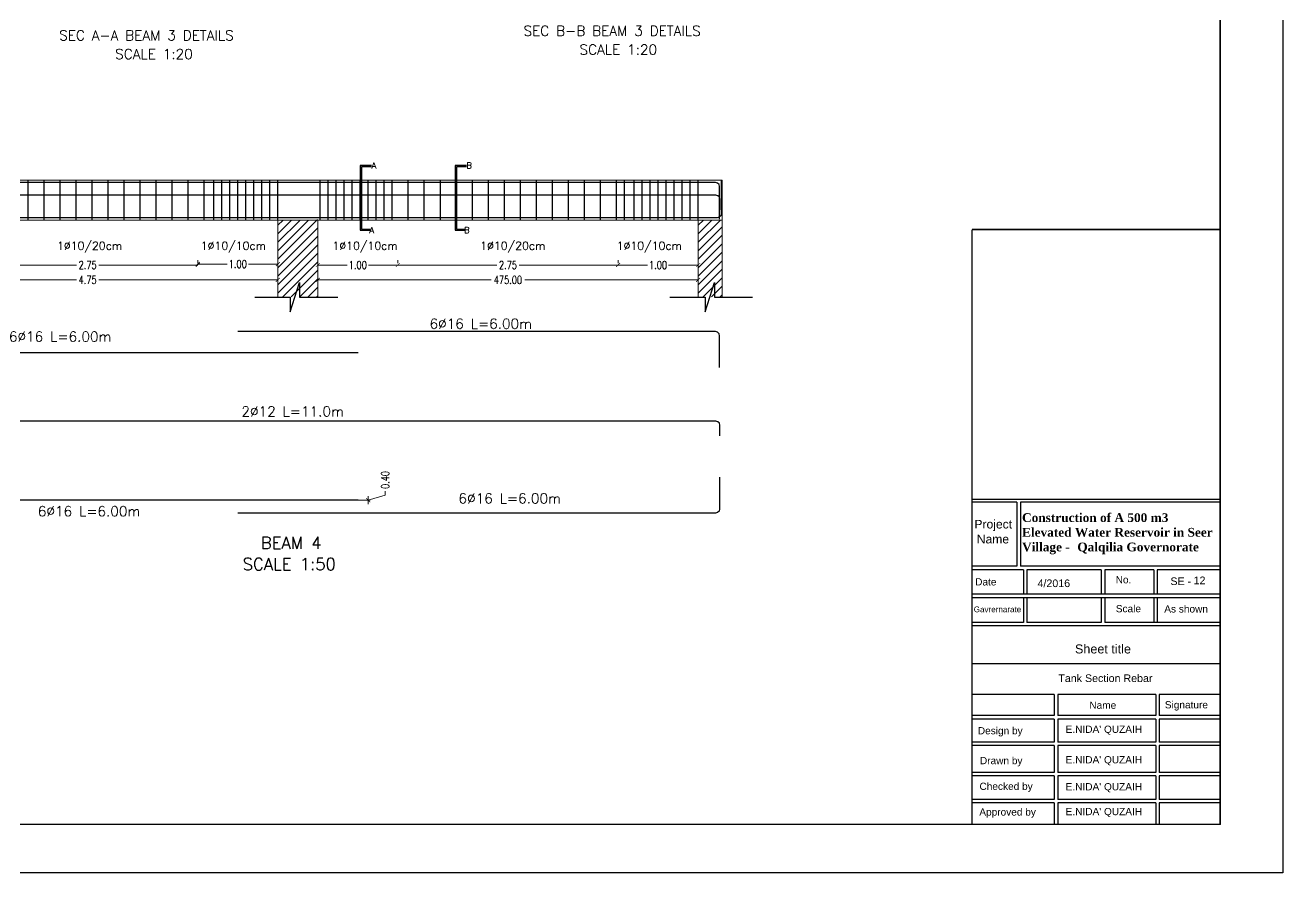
# Model space of a CAD drawing. Extents: x 166525 to 167198, y 178739 to 179747.
# Drawn here: x 167074 to 167105.42, y 179054.91 to 179076.08 of the extents above; entities that cross this region are included whole.
import ezdxf

# ---------------------------------------------------------------- set-up
doc = ezdxf.new("R2010")
doc.units = 0
doc.header["$MEASUREMENT"] = 0
doc.linetypes.add('AUSGEZOGEN', pattern=[0])
doc.linetypes.add('VONLAYER', pattern=[0])
doc.layers.get('0').update_dxf_attribs({"linetype": 'CONTINUOUS'})
doc.layers.get('DEFPOINTS').update_dxf_attribs({"linetype": 'CONTINUOUS'})
doc.layers.add('BEAM', color=6, linetype='CONTINUOUS', lineweight=13)
doc.layers.add('Frame-PW - KA_FRAME', color=7, linetype='CONTINUOUS', lineweight=80)
for name, color, linetype in [('BEAM-DIM', 4, 'CONTINUOUS'), ('COVER', 7, 'CONTINUOUS'), ('EBENE0', 7, 'AUSGEZOGEN'), ('MHATCH', 8, 'CONTINUOUS'), ('rebar call line', 8, 'CONTINUOUS'), ('REBARS', 2, 'CONTINUOUS'), ('Reinforcement', 10, 'CONTINUOUS'), ('TEXT', 7, 'CONTINUOUS'), ('TXT', 6, 'CONTINUOUS')]:
    doc.layers.add(name, color=color, linetype=linetype)
doc.styles.add('DIM', font='simplex.shx', dxfattribs={"width": 0.75})
doc.styles.add('ROMANS', font='romans.shx')
doc.dimstyles.new('MUTASIM', dxfattribs={"dimscale": 0.9995, "dimtxt": 0.2, "dimasz": 0.1, "dimexe": 0.05, "dimexo": 0.12, "dimgap": 0.05, "dimtad": 0, "dimzin": 0, "dimdsep": 46, "dimtxsty": 'DIM', "dimblk": 'ARCHTICK', "dimcen": 0.09, "dimclrd": 35, "dimclre": 33, "dimclrt": 256, "dimazin": 0, "dimtfac": 1, "dimtofl": 0, "dimtmove": 1, "dimatfit": 3, "dimfxl": 0.18, "dimtolj": 1, "dimtzin": 0, "dimlwd": 13, "dimlwe": 9, "dimarcsym": 0})

# ---------------------------------------------------------------- blocks, each defined once
blk = doc.blocks.new('_ARCHTICK')
at = {"color": 0, "linetype": 'ByBlock', "const_width": 0.15}
blk.add_lwpolyline([(-0.5, -0.5), (0.5, 0.5)], dxfattribs=at)
blk = doc.blocks.new('*D1681')
at = {"layer": 'BEAM', "color": 33, "lineweight": 9, "transparency": 16777216}
for p, q in [((167072.811, 179070.209), (167072.811, 179070.139)), ((167078.311, 179070.209), (167078.311, 179070.139))]:
    blk.add_line(p, q, dxfattribs=at)
at = {"layer": 'BEAM', "color": 35, "lineweight": 13, "transparency": 16777216}
for p, q in [((167072.811, 179070.089), (167075.283, 179070.089)), ((167078.311, 179070.089), (167075.839, 179070.089))]:
    blk.add_line(p, q, dxfattribs=at)
at = {"layer": 'DEFPOINTS', "color": 0, "transparency": 16777216}
for p in [(167072.811, 179070.089), (167078.311, 179070.089), (167078.311, 179070.089)]:
    blk.add_point(p, dxfattribs=at)
at = {"layer": 'BEAM', "color": 35, "lineweight": 13, "transparency": 16777216, "xscale": 0.09995000000000001, "yscale": 0.09995000000000001, "zscale": 0.09995000000000001, "rotation": 180}
blk.add_blockref('_ARCHTICK', (167072.811, 179070.089), dxfattribs=at)
at = {"layer": 'BEAM', "color": 35, "lineweight": 13, "transparency": 16777216, "xscale": 0.09995000000000001, "yscale": 0.09995000000000001, "zscale": 0.09995000000000001}
blk.add_blockref('_ARCHTICK', (167078.311, 179070.089), dxfattribs=at)
at = {"layer": 'BEAM', "transparency": 16777216, "insert": (167075.561, 179070.089), "char_height": 0.1999, "attachment_point": 5, "style": 'DIM'}
blk.add_mtext('\\A1;2.75', dxfattribs=at)
blk = doc.blocks.new('*D1682')
at = {"layer": 'BEAM', "color": 33, "lineweight": 9, "transparency": 16777216}
for p, q in [((167083.311, 179070.209), (167083.311, 179070.139)), ((167088.811, 179070.209), (167088.811, 179070.139))]:
    blk.add_line(p, q, dxfattribs=at)
at = {"layer": 'BEAM', "color": 35, "lineweight": 13, "transparency": 16777216}
for p, q in [((167083.311, 179070.089), (167085.783, 179070.089)), ((167088.811, 179070.089), (167086.339, 179070.089))]:
    blk.add_line(p, q, dxfattribs=at)
at = {"layer": 'DEFPOINTS', "color": 0, "transparency": 16777216}
for p in [(167083.311, 179070.089), (167088.811, 179070.089), (167088.811, 179070.089)]:
    blk.add_point(p, dxfattribs=at)
at = {"layer": 'BEAM', "color": 35, "lineweight": 13, "transparency": 16777216, "xscale": 0.09995000000000001, "yscale": 0.09995000000000001, "zscale": 0.09995000000000001, "rotation": 180}
blk.add_blockref('_ARCHTICK', (167083.311, 179070.089), dxfattribs=at)
at = {"layer": 'BEAM', "color": 35, "lineweight": 13, "transparency": 16777216, "xscale": 0.09995000000000001, "yscale": 0.09995000000000001, "zscale": 0.09995000000000001}
blk.add_blockref('_ARCHTICK', (167088.811, 179070.089), dxfattribs=at)
at = {"layer": 'BEAM', "transparency": 16777216, "insert": (167086.061, 179070.089), "char_height": 0.1999, "attachment_point": 5, "style": 'DIM'}
blk.add_mtext('\\A1;2.75', dxfattribs=at)
blk = doc.blocks.new('*D1875')
at = {"layer": 'BEAM', "color": 33, "lineweight": 9, "transparency": 16777216}
for p in [(167079.431, 179064.214), (167082.441, 179064.214)]:
    blk.add_line(p, (167082.622, 179064.214), dxfattribs=at)
at = {"layer": 'BEAM', "color": 35, "lineweight": 13, "transparency": 16777216}
for p, q in [((167082.572, 179064.214), (167082.996, 179064.342)), ((167082.572, 179064.214), (167082.572, 179064.314)), ((167082.572, 179064.214), (167082.572, 179064.114)), ((167082.996, 179064.342), (167082.996, 179064.441))]:
    blk.add_line(p, q, dxfattribs=at)
at = {"layer": 'DEFPOINTS', "color": 0, "transparency": 16777216}
for p in [(167079.311, 179064.214), (167082.321, 179064.214), (167082.572, 179064.214)]:
    blk.add_point(p, dxfattribs=at)
at = {"layer": 'BEAM', "color": 35, "lineweight": 13, "transparency": 16777216, "xscale": 0.09995000000000001, "yscale": 0.09995000000000001, "zscale": 0.09995000000000001}
for rotation in [270, 90]:
    blk.add_blockref('_ARCHTICK', (167082.572, 179064.214), dxfattribs=dict(at, rotation=rotation))
at = {"layer": 'BEAM', "transparency": 16777216, "insert": (167082.996, 179064.72), "char_height": 0.1999, "attachment_point": 5, "rotation": 90, "style": 'DIM'}
blk.add_mtext('\\A1;0.40', dxfattribs=at)
blk = doc.blocks.new('*D1683')
at = {"layer": 'BEAM', "color": 33, "lineweight": 9, "transparency": 16777216}
for p, q in [((167070.811, 179069.836), (167070.811, 179069.766)), ((167080.311, 179069.836), (167080.311, 179069.766))]:
    blk.add_line(p, q, dxfattribs=at)
at = {"layer": 'BEAM', "color": 35, "lineweight": 13, "transparency": 16777216}
for p, q in [((167070.811, 179069.716), (167075.283, 179069.716)), ((167080.311, 179069.716), (167075.839, 179069.716))]:
    blk.add_line(p, q, dxfattribs=at)
at = {"layer": 'DEFPOINTS', "color": 0, "transparency": 16777216}
for p in [(167070.811, 179069.716), (167080.311, 179069.716), (167080.311, 179069.716)]:
    blk.add_point(p, dxfattribs=at)
at = {"layer": 'BEAM', "color": 35, "lineweight": 13, "transparency": 16777216, "xscale": 0.09995000000000001, "yscale": 0.09995000000000001, "zscale": 0.09995000000000001, "rotation": 180}
blk.add_blockref('_ARCHTICK', (167070.811, 179069.716), dxfattribs=at)
at = {"layer": 'BEAM', "color": 35, "lineweight": 13, "transparency": 16777216, "xscale": 0.09995000000000001, "yscale": 0.09995000000000001, "zscale": 0.09995000000000001}
blk.add_blockref('_ARCHTICK', (167080.311, 179069.716), dxfattribs=at)
at = {"layer": 'BEAM', "transparency": 16777216, "insert": (167075.561, 179069.716), "char_height": 0.1999, "attachment_point": 5, "style": 'DIM'}
blk.add_mtext('\\A1;4.75', dxfattribs=at)
blk = doc.blocks.new('*D1684')
at = {"layer": 'BEAM', "color": 33, "lineweight": 9, "transparency": 16777216}
for p, q in [((167081.311, 179069.836), (167081.311, 179069.766)), ((167090.811, 179069.836), (167090.811, 179069.766))]:
    blk.add_line(p, q, dxfattribs=at)
at = {"layer": 'BEAM', "color": 35, "lineweight": 13, "transparency": 16777216}
for p, q in [((167081.311, 179069.716), (167085.64, 179069.716)), ((167090.811, 179069.716), (167086.482, 179069.716))]:
    blk.add_line(p, q, dxfattribs=at)
at = {"layer": 'DEFPOINTS', "color": 0, "transparency": 16777216}
for p in [(167081.311, 179069.716), (167090.811, 179069.716), (167090.811, 179069.716)]:
    blk.add_point(p, dxfattribs=at)
at = {"layer": 'BEAM', "color": 35, "lineweight": 13, "transparency": 16777216, "xscale": 0.09995000000000001, "yscale": 0.09995000000000001, "zscale": 0.09995000000000001, "rotation": 180}
blk.add_blockref('_ARCHTICK', (167081.311, 179069.716), dxfattribs=at)
at = {"layer": 'BEAM', "color": 35, "lineweight": 13, "transparency": 16777216, "xscale": 0.09995000000000001, "yscale": 0.09995000000000001, "zscale": 0.09995000000000001}
blk.add_blockref('_ARCHTICK', (167090.811, 179069.716), dxfattribs=at)
at = {"layer": 'BEAM', "transparency": 16777216, "insert": (167086.061, 179069.716), "char_height": 0.1999, "attachment_point": 5, "style": 'DIM'}
blk.add_mtext('\\A1;475.00', dxfattribs=at)
blk = doc.blocks.new('*D1691')
at = {"layer": 'BEAM', "color": 33, "lineweight": 9, "transparency": 16777216}
for p, q in [((167088.811, 179070.209), (167088.811, 179070.139)), ((167090.811, 179070.209), (167090.811, 179070.139))]:
    blk.add_line(p, q, dxfattribs=at)
at = {"layer": 'BEAM', "color": 35, "lineweight": 13, "transparency": 16777216}
for p, q in [((167088.811, 179070.089), (167089.547, 179070.089)), ((167090.811, 179070.089), (167090.075, 179070.089))]:
    blk.add_line(p, q, dxfattribs=at)
at = {"layer": 'DEFPOINTS', "color": 0, "transparency": 16777216}
for p in [(167088.811, 179070.089), (167090.811, 179070.089), (167090.811, 179070.089)]:
    blk.add_point(p, dxfattribs=at)
at = {"layer": 'BEAM', "color": 35, "lineweight": 13, "transparency": 16777216, "xscale": 0.09995000000000001, "yscale": 0.09995000000000001, "zscale": 0.09995000000000001, "rotation": 180}
blk.add_blockref('_ARCHTICK', (167088.811, 179070.089), dxfattribs=at)
at = {"layer": 'BEAM', "color": 35, "lineweight": 13, "transparency": 16777216, "xscale": 0.09995000000000001, "yscale": 0.09995000000000001, "zscale": 0.09995000000000001}
blk.add_blockref('_ARCHTICK', (167090.811, 179070.089), dxfattribs=at)
at = {"layer": 'BEAM', "transparency": 16777216, "insert": (167089.811, 179070.089), "char_height": 0.1999, "attachment_point": 5, "style": 'DIM'}
blk.add_mtext('\\A1;1.00', dxfattribs=at)
blk = doc.blocks.new('*D1692')
at = {"layer": 'BEAM', "color": 33, "lineweight": 9, "transparency": 16777216}
for p, q in [((167081.311, 179070.209), (167081.311, 179070.139)), ((167083.311, 179070.209), (167083.311, 179070.139))]:
    blk.add_line(p, q, dxfattribs=at)
at = {"layer": 'BEAM', "color": 35, "lineweight": 13, "transparency": 16777216}
for p, q in [((167081.311, 179070.089), (167082.047, 179070.089)), ((167083.311, 179070.089), (167082.575, 179070.089))]:
    blk.add_line(p, q, dxfattribs=at)
at = {"layer": 'DEFPOINTS', "color": 0, "transparency": 16777216}
for p in [(167081.311, 179070.089), (167081.311, 179070.089), (167083.311, 179070.089)]:
    blk.add_point(p, dxfattribs=at)
at = {"layer": 'BEAM', "color": 35, "lineweight": 13, "transparency": 16777216, "xscale": 0.09995000000000001, "yscale": 0.09995000000000001, "zscale": 0.09995000000000001, "rotation": 180}
blk.add_blockref('_ARCHTICK', (167081.311, 179070.089), dxfattribs=at)
at = {"layer": 'BEAM', "color": 35, "lineweight": 13, "transparency": 16777216, "xscale": 0.09995000000000001, "yscale": 0.09995000000000001, "zscale": 0.09995000000000001}
blk.add_blockref('_ARCHTICK', (167083.311, 179070.089), dxfattribs=at)
at = {"layer": 'BEAM', "transparency": 16777216, "insert": (167082.311, 179070.089), "char_height": 0.1999, "attachment_point": 5, "style": 'DIM'}
blk.add_mtext('\\A1;1.00', dxfattribs=at)
blk = doc.blocks.new('*D1693')
at = {"layer": 'BEAM', "color": 33, "lineweight": 9, "transparency": 16777216}
for p, q in [((167078.311, 179070.209), (167078.311, 179070.164)), ((167080.315, 179070.14), (167080.315, 179070.164))]:
    blk.add_line(p, q, dxfattribs=at)
at = {"layer": 'BEAM', "color": 35, "lineweight": 13, "transparency": 16777216}
for p, q in [((167078.311, 179070.114), (167079.049, 179070.114)), ((167080.315, 179070.114), (167079.577, 179070.114))]:
    blk.add_line(p, q, dxfattribs=at)
at = {"layer": 'DEFPOINTS', "color": 0, "transparency": 16777216}
for p in [(167078.311, 179070.114), (167078.311, 179070.089), (167080.315, 179070.02)]:
    blk.add_point(p, dxfattribs=at)
at = {"layer": 'BEAM', "color": 35, "lineweight": 13, "transparency": 16777216, "xscale": 0.09995000000000001, "yscale": 0.09995000000000001, "zscale": 0.09995000000000001, "rotation": 180}
blk.add_blockref('_ARCHTICK', (167078.311, 179070.114), dxfattribs=at)
at = {"layer": 'BEAM', "color": 35, "lineweight": 13, "transparency": 16777216, "xscale": 0.09995000000000001, "yscale": 0.09995000000000001, "zscale": 0.09995000000000001}
blk.add_blockref('_ARCHTICK', (167080.315, 179070.114), dxfattribs=at)
at = {"layer": 'BEAM', "transparency": 16777216, "insert": (167079.313, 179070.114), "char_height": 0.1999, "attachment_point": 5, "style": 'DIM'}
blk.add_mtext('\\A1;1.00', dxfattribs=at)

msp = doc.modelspace()

# ---------------------------------------------------------------- linework, layer by layer
for p, q in [((167103.85201, 179064.23146), (167097.65326, 179064.23146)), ((167098.77792, 179064.16688), (167097.65326, 179064.16688)), ((167098.77792, 179064.16688), (167098.77792, 179062.56439)), ((167103.85201, 179064.16688), (167098.86536, 179064.16688)), ((167098.86536, 179064.16688), (167098.86536, 179062.56439)), ((167098.77792, 179062.56439), (167097.65326, 179062.56439)), ((167098.93721, 179062.47695), (167097.65326, 179062.47695)), ((167103.85201, 179062.56439), (167098.86536, 179062.56439)), ((167098.93721, 179062.47695), (167098.93721, 179061.86484)), ((167100.88175, 179062.47695), (167099.02465, 179062.47695)), ((167099.02465, 179062.47695), (167099.02465, 179061.86484)), ((167100.88175, 179062.47695), (167100.88175, 179061.86484)), ((167100.9692, 179062.47695), (167100.9692, 179061.86484)), ((167102.19287, 179062.47695), (167100.9692, 179062.47695)), ((167102.19287, 179062.47695), (167102.19287, 179061.86484)), ((167103.85201, 179062.47695), (167102.28031, 179062.47695)), ((167102.28031, 179062.47695), (167102.28031, 179061.86484)), ((167103.85201, 179061.86484), (167097.65326, 179061.86484)), ((167098.93721, 179061.86484), (167097.65326, 179061.86484)), ((167103.85201, 179061.77739), (167097.65326, 179061.77739)), ((167098.93721, 179061.77739), (167097.65326, 179061.77739)), ((167098.93721, 179061.77739), (167098.93721, 179061.16528)), ((167100.88175, 179061.86484), (167099.02465, 179061.86484)), ((167100.88175, 179061.77739), (167099.02465, 179061.77739)), ((167099.02465, 179061.77739), (167099.02465, 179061.16528)), ((167100.88175, 179061.77739), (167100.88175, 179061.16528)), ((167102.19287, 179061.86484), (167100.9692, 179061.86484)), ((167102.19287, 179061.77739), (167100.9692, 179061.77739)), ((167100.9692, 179061.77739), (167100.9692, 179061.16528)), ((167102.19287, 179061.77739), (167102.19287, 179061.16528)), ((167102.28031, 179061.77739), (167102.28031, 179061.16528)), ((167098.93721, 179061.16528), (167097.65326, 179061.16528)), ((167103.85201, 179061.07784), (167097.65326, 179061.07784)), ((167100.88175, 179061.16528), (167099.02465, 179061.16528)), ((167103.85201, 179061.16528), (167100.9692, 179061.16528)), ((167103.85201, 179060.13122), (167097.65326, 179060.13122)), ((167099.70676, 179059.36013), (167097.65326, 179059.36013)), ((167099.70676, 179059.36013), (167099.70676, 179058.83546)), ((167102.24266, 179059.36013), (167099.79421, 179059.36013)), ((167099.79421, 179059.36013), (167099.79421, 179058.83546)), ((167102.24266, 179059.36013), (167102.24266, 179058.83546)), ((167103.85201, 179059.36013), (167102.3301, 179059.36013)), ((167102.3301, 179059.36013), (167102.3301, 179058.83546)), ((167099.70676, 179058.83546), (167097.65326, 179058.83546)), ((167102.24266, 179058.83546), (167099.79421, 179058.83546)), ((167103.85201, 179058.83546), (167102.3301, 179058.83546)), ((167099.70676, 179058.74802), (167097.65326, 179058.74802)), ((167099.70676, 179058.74802), (167099.70676, 179058.1765)), ((167102.24266, 179058.74802), (167099.79421, 179058.74802)), ((167099.79421, 179058.74802), (167099.79421, 179058.1765)), ((167102.24266, 179058.74802), (167102.24266, 179058.1765)), ((167103.85201, 179058.74802), (167102.3301, 179058.74802)), ((167102.3301, 179058.74802), (167102.3301, 179058.1765)), ((167099.70676, 179058.1765), (167097.65326, 179058.1765)), ((167099.70676, 179058.08905), (167097.65326, 179058.08905)), ((167099.70676, 179058.08905), (167099.70676, 179057.41522)), ((167102.24266, 179058.1765), (167099.79421, 179058.1765)), ((167102.24266, 179058.08905), (167099.79421, 179058.08905)), ((167099.79421, 179058.08905), (167099.79421, 179057.41522)), ((167102.24266, 179058.08905), (167102.24266, 179057.41522)), ((167103.85201, 179058.1765), (167102.3301, 179058.1765)), ((167103.85201, 179058.08905), (167102.3301, 179058.08905)), ((167102.3301, 179058.08905), (167102.3301, 179057.41522)), ((167099.70676, 179057.41522), (167097.65326, 179057.41522)), ((167099.70676, 179057.32777), (167097.65326, 179057.32777)), ((167099.70676, 179057.32777), (167099.70676, 179056.74138)), ((167102.24266, 179057.41522), (167099.79421, 179057.41522)), ((167102.24266, 179057.32777), (167099.79421, 179057.32777)), ((167099.79421, 179057.32777), (167099.79421, 179056.74138)), ((167102.24266, 179057.32777), (167102.24266, 179056.74138)), ((167103.85201, 179057.41522), (167102.3301, 179057.41522)), ((167103.85201, 179057.32777), (167102.3301, 179057.32777)), ((167102.3301, 179057.32777), (167102.3301, 179056.74138)), ((167099.70676, 179056.74138), (167097.65326, 179056.74138)), ((167099.70676, 179056.65394), (167097.65326, 179056.65394)), ((167099.70676, 179056.65394), (167099.70676, 179056.12058)), ((167102.24266, 179056.74138), (167099.79421, 179056.74138)), ((167099.79421, 179056.65394), (167099.79421, 179056.12058)), ((167102.24266, 179056.65394), (167099.79421, 179056.65394)), ((167102.24266, 179056.65394), (167102.24266, 179056.12058)), ((167103.85201, 179056.74138), (167102.3301, 179056.74138)), ((167102.3301, 179056.65394), (167102.3301, 179056.12058)), ((167103.85201, 179056.65394), (167102.3301, 179056.65394))]:
    msp.add_line(p, q)
at = {"layer": 'BEAM'}
for p, q in [((167070.21102, 179072.20831), (167091.41102, 179072.20831)), ((167091.41102, 179072.20831), (167091.41102, 179071.28831)), ((167070.21102, 179071.20831), (167091.41102, 179071.20831)), ((167080.31102, 179071.20831), (167080.31102, 179069.28831)), ((167081.31102, 179071.20831), (167081.31102, 179069.28831)), ((167090.81102, 179071.20831), (167090.81102, 179069.28831)), ((167091.41102, 179071.28831), (167091.41102, 179069.28831))]:
    msp.add_line(p, q, dxfattribs=at)
at = {"layer": 'COVER', "flags": 128}
msp.add_lwpolyline([(167045.49826, 179097.23183), (167105.41951, 179097.23183), (167105.41951, 179054.90933), (167045.49826, 179054.90933)], close=True, dxfattribs=at)
at = {"layer": 'EBENE0', "color": 8, "linetype": 'AUSGEZOGEN'}
for p, q in [((167080.31544, 179070.23207), (167081.3066, 179071.22323)), ((167080.31544, 179071.08059), (167080.44315, 179071.20831)), ((167080.65528, 179071.20831), (167080.31544, 179070.86846)), ((167080.31544, 179070.65633), (167080.86742, 179071.20831)), ((167081.07955, 179071.20831), (167080.31544, 179070.4442)), ((167090.81544, 179071.08059), (167090.94315, 179071.20831)), ((167091.15528, 179071.20831), (167090.81544, 179070.86846)), ((167090.81544, 179070.65633), (167091.36742, 179071.20831)), ((167081.3066, 179071.0111), (167080.31544, 179070.01993)), ((167080.31544, 179069.8078), (167081.3066, 179070.79896)), ((167091.4066, 179071.03536), (167090.81544, 179070.4442)), ((167090.81544, 179070.23207), (167091.4066, 179070.82323)), ((167081.3066, 179070.58683), (167080.31544, 179069.59567)), ((167091.4066, 179070.6111), (167090.81544, 179070.01993)), ((167080.31544, 179069.38354), (167081.3066, 179070.3747)), ((167081.3066, 179070.16257), (167080.43676, 179069.29273)), ((167090.81544, 179069.8078), (167091.4066, 179070.39896)), ((167091.4066, 179070.18683), (167090.81544, 179069.59567)), ((167080.64889, 179069.29273), (167081.3066, 179069.95044)), ((167090.81544, 179069.38354), (167091.4066, 179069.9747)), ((167080.61818, 179068.92012), (167080.85615, 179069.65163)), ((167080.85615, 179069.65163), (167080.85615, 179069.28831)), ((167081.3066, 179069.7383), (167080.86102, 179069.29273)), ((167081.07316, 179069.29273), (167081.3066, 179069.52617)), ((167091.4066, 179069.76257), (167090.93676, 179069.29273)), ((167090.98406, 179068.92012), (167091.22202, 179069.65163)), ((167091.14889, 179069.29273), (167091.4066, 179069.55044)), ((167091.22202, 179069.65163), (167091.22202, 179069.28831)), ((167079.73954, 179069.28588), (167080.61818, 179069.28588)), ((167080.61818, 179069.28588), (167080.61818, 179068.92012)), ((167080.85615, 179069.28831), (167081.80801, 179069.28831)), ((167081.31102, 179069.31846), (167081.28087, 179069.28831)), ((167090.10542, 179069.28588), (167090.98406, 179069.28588)), ((167090.98406, 179069.28588), (167090.98406, 179068.92012)), ((167091.22202, 179069.28831), (167092.17388, 179069.28831)), ((167091.4066, 179069.3383), (167091.36102, 179069.29273))]:
    msp.add_line(p, q, dxfattribs=at)
at = {"layer": 'EBENE0', "color": 2, "linetype": 'AUSGEZOGEN'}
msp.add_line((167091.41102, 179071.28831), (167091.41102, 179071.28831), dxfattribs=at)
msp.add_line((167091.41102, 179071.28831), (167091.41102, 179071.28831), dxfattribs=at)
at = {"layer": 'Frame-PW - KA_FRAME'}
for points, const_width in [([(167103.85201, 179070.97349), (167097.65326, 179070.97349)], 0.04), ([(167097.65326, 179056.12058), (167097.65326, 179070.97349)], 0.03562)]:
    msp.add_lwpolyline(points, dxfattribs=dict(at, const_width=const_width))
at = {"layer": 'MHATCH', "const_width": 0.03562, "flags": 128}
msp.add_lwpolyline([(167047.06576, 179096.02058), (167103.85201, 179096.02058), (167103.85201, 179056.12058), (167047.06576, 179056.12058)], close=True, dxfattribs=at)
at = {"layer": 'MHATCH'}
msp.add_lwpolyline([(167047.42201, 179096.02058), (167103.85201, 179096.02058), (167103.85201, 179056.12058)], dxfattribs=at)
at = {"layer": 'rebar call line'}
for points in [[(167082.65401, 179072.57288), (167082.3722, 179072.57288), (167082.3722, 179070.9574), (167082.61622, 179070.9574)], [(167082.65401, 179072.54288), (167082.40175, 179072.54288), (167082.40175, 179070.9874), (167082.61622, 179070.9874)], [(167085.02446, 179072.57288), (167084.74266, 179072.57288), (167084.74266, 179070.9574), (167084.98667, 179070.9574)], [(167085.02446, 179072.54288), (167084.7722, 179072.54288), (167084.7722, 179070.9874), (167084.98667, 179070.9874)]]:
    msp.add_lwpolyline(points, dxfattribs=at)
at = {"layer": 'REBARS'}
for points in [[(167091.34758, 179071.23042), (167091.34758, 179072.04671), (167091.33396, 179072.09751), (167091.29678, 179072.13469), (167091.24598, 179072.14831), (167070.38654, 179072.14831), (167070.33574, 179072.13469), (167070.29856, 179072.09751), (167070.28494, 179072.04671), (167070.28494, 179071.27512)], [(167091.39066, 179072.18774), (167091.39066, 179071.37145), (167091.37705, 179071.32065), (167091.33986, 179071.28346), (167091.28906, 179071.26985), (167070.42963, 179071.26985), (167070.37883, 179071.28346), (167070.34164, 179071.32065), (167070.32803, 179071.37145), (167070.32803, 179072.14304)], [(167091.35689, 179071.4664), (167091.35689, 179071.73239), (167091.34328, 179071.78319), (167091.30609, 179071.82038), (167091.25529, 179071.83399), (167070.40401, 179071.83399), (167070.35321, 179071.82038), (167070.31602, 179071.78319), (167070.30241, 179071.73239), (167070.30241, 179071.4664)], [(167091.34758, 179067.52704), (167091.34758, 179068.32333), (167091.33396, 179068.37413), (167091.29678, 179068.41131), (167091.24598, 179068.42493), (167079.31102, 179068.42493)], [(167082.3215, 179067.89172), (167070.38654, 179067.89172), (167070.33574, 179067.87811), (167070.29856, 179067.84092), (167070.28494, 179067.79012), (167070.28494, 179066.99854)], [(167091.35689, 179065.82127), (167091.35689, 179066.08725), (167091.34328, 179066.13805), (167091.30609, 179066.17524), (167091.25529, 179066.18885), (167070.40401, 179066.18885), (167070.35321, 179066.17524), (167070.31602, 179066.13805), (167070.30241, 179066.08725), (167070.30241, 179065.82127)], [(167082.3215, 179064.21407), (167070.38654, 179064.21407), (167070.33574, 179064.22768), (167070.29856, 179064.26487), (167070.28494, 179064.31567), (167070.28494, 179065.10726)], [(167091.34758, 179064.79203), (167091.34758, 179063.99574), (167091.33396, 179063.94494), (167091.29678, 179063.90776), (167091.24598, 179063.89414), (167079.31102, 179063.89414)]]:
    msp.add_lwpolyline(points, dxfattribs=at)
at = {"layer": 'Reinforcement', "linetype": 'VONLAYER'}
for p, q in [((167074.0722, 179071.20831), (167074.0722, 179072.20831)), ((167074.4722, 179071.20831), (167074.4722, 179072.20831)), ((167074.8722, 179071.20831), (167074.8722, 179072.20831)), ((167075.2722, 179071.20831), (167075.2722, 179072.20831)), ((167075.6722, 179071.20831), (167075.6722, 179072.20831)), ((167076.0722, 179071.20831), (167076.0722, 179072.20831)), ((167076.4722, 179071.20831), (167076.4722, 179072.20831)), ((167076.8722, 179071.20831), (167076.8722, 179072.20831)), ((167077.2722, 179071.20831), (167077.2722, 179072.20831)), ((167077.6722, 179071.20831), (167077.6722, 179072.20831)), ((167078.0722, 179071.20831), (167078.0722, 179072.20831)), ((167078.4722, 179071.20831), (167078.4722, 179072.20831)), ((167078.71102, 179071.20831), (167078.71102, 179072.20831)), ((167078.91102, 179071.20831), (167078.91102, 179072.20831)), ((167079.11102, 179071.20831), (167079.11102, 179072.20831)), ((167079.31102, 179071.20831), (167079.31102, 179072.20831)), ((167079.51102, 179071.20831), (167079.51102, 179072.20831)), ((167079.71102, 179071.20831), (167079.71102, 179072.20831)), ((167079.91102, 179071.20831), (167079.91102, 179072.20831)), ((167080.11102, 179071.20831), (167080.11102, 179072.20831)), ((167080.31102, 179071.20831), (167080.31102, 179072.20831)), ((167081.3722, 179071.20831), (167081.3722, 179072.20831)), ((167081.5722, 179071.20831), (167081.5722, 179072.20831)), ((167081.7722, 179071.20831), (167081.7722, 179072.20831)), ((167081.9722, 179071.20831), (167081.9722, 179072.20831)), ((167082.1722, 179071.20831), (167082.1722, 179072.20831)), ((167082.3722, 179071.20831), (167082.3722, 179072.20831)), ((167082.5722, 179071.20831), (167082.5722, 179072.20831)), ((167082.7722, 179071.20831), (167082.7722, 179072.20831)), ((167082.9722, 179071.20831), (167082.9722, 179072.20831)), ((167083.1722, 179071.20831), (167083.1722, 179072.20831)), ((167083.5722, 179071.20831), (167083.5722, 179072.20831)), ((167083.9722, 179071.20831), (167083.9722, 179072.20831)), ((167084.3722, 179071.20831), (167084.3722, 179072.20831)), ((167084.7722, 179071.20831), (167084.7722, 179072.20831)), ((167085.1722, 179071.20831), (167085.1722, 179072.20831)), ((167085.5722, 179071.20831), (167085.5722, 179072.20831)), ((167085.9722, 179071.20831), (167085.9722, 179072.20831)), ((167086.3722, 179071.20831), (167086.3722, 179072.20831)), ((167086.7722, 179071.20831), (167086.7722, 179072.20831)), ((167087.1722, 179071.20831), (167087.1722, 179072.20831)), ((167087.5722, 179071.20831), (167087.5722, 179072.20831)), ((167087.9722, 179071.20831), (167087.9722, 179072.20831)), ((167088.3722, 179071.20831), (167088.3722, 179072.20831)), ((167088.7722, 179071.20831), (167088.7722, 179072.20831)), ((167088.9722, 179071.20831), (167088.9722, 179072.20831)), ((167089.21102, 179071.20831), (167089.21102, 179072.20831)), ((167089.41102, 179071.20831), (167089.41102, 179072.20831)), ((167089.61102, 179071.20831), (167089.61102, 179072.20831)), ((167089.81102, 179071.20831), (167089.81102, 179072.20831)), ((167090.01102, 179071.20831), (167090.01102, 179072.20831)), ((167090.21102, 179071.20831), (167090.21102, 179072.20831)), ((167090.41102, 179071.20831), (167090.41102, 179072.20831)), ((167090.61102, 179071.20831), (167090.61102, 179072.20831)), ((167090.81102, 179071.20831), (167090.81102, 179072.20831))]:
    msp.add_line(p, q, dxfattribs=at)

# ---------------------------------------------------------------- texts
at = {"color": 7, "insert": (167098.90469, 179063.8907), "char_height": 0.2, "width": 4.930876, "attachment_point": 1}
msp.add_mtext('{\\fTimes New Roman|b1|i0|c0|p18;\\H1.1x;\\C256;Construction of A 500 m3 Elevated Water Reservoir in Seer Village - \\H1.2845x; \\H0.77854x;Qalqilia Governorate\\H1.1896x; }', dxfattribs=at)
at = {"layer": 'BEAM-DIM', "style": 'ROMANS'}
for s, height, p in [('A', 0.15, (167082.65558, 179072.50207, 2612.33432)), ('B', 0.15, (167085.02603, 179072.50207, 2612.33432)), ('A', 0.15, (167082.59999, 179070.88505, 3480.91864)), ('B', 0.15, (167084.97045, 179070.88505, 3480.91864)), ('1%%C10/20cm', 0.2, (167074.79458, 179070.47094)), ('1%%C10/10cm', 0.2, (167078.38699, 179070.47094)), ('1%%C10/10cm', 0.2, (167081.677, 179070.47094)), ('1%%C10/20cm', 0.2, (167085.36759, 179070.47094)), ('1%%C10/10cm', 0.2, (167088.77722, 179070.47094)), ('6%%C16 L=6.00m', 0.25, (167084.10261, 179068.49711)), ('6%%C16 L=6.00m', 0.25, (167073.59444, 179068.17699)), ('2%%C12 L=11.0m', 0.25, (167079.40252, 179066.30749)), ('6%%C16 L=6.00m', 0.25, (167084.82508, 179064.1357)), ('6%%C16 L=6.00m', 0.25, (167074.31692, 179063.81558))]:
    msp.add_text(s, height=height, dxfattribs=at).set_placement(p)
at = {"layer": 'TEXT', "style": 'ROMANS'}
for s, height, p in [('SEC A-A BEAM 3 DETAILS', 0.25, (167074.85087, 179075.69946, 186)), ('SEC B-B BEAM 3 DETAILS', 0.25, (167086.45067, 179075.81273, 186)), ('SCALE 1:20', 0.25, (167076.24807, 179075.2321, 193.75)), ('SCALE 1:20', 0.25, (167087.84787, 179075.34538, 193.75)), ('BEAM 4', 0.3, (167079.88834, 179062.99993, -2225.19458)), ('SCALE 1:50', 0.3, (167079.43473, 179062.47098))]:
    msp.add_text(s, height=height, dxfattribs=at).set_placement(p)
at = {"layer": 'TXT', "color": 7}
for s, insert, char_height, width, attachment_point in [('{\\fArial|b0|i0|c0|p34;Project }', (167098.65512, 179063.72507), 0.2162446, 0.9779129, 3), ('{\\fArial|b0|i0|c0|p34;Name}', (167098.5799, 179063.35221), 0.2162446, 0.8023905, 3), ('{\\fArial|b0|i0|c0|p34;Date}', (167098.26411, 179062.2665), 0.1802039, 2.4656722, 3), ('{\\fArial|b0|i0|c0|p34;No.}', (167101.63498, 179062.32029), 0.1802039, 2.4656722, 3), ('\\A1;{\\fArial|b0|i0|c0|p34;SE -}', (167103.12945, 179062.28649), 0.1904466, 2.6058199, 3), ('\\A1;{\\fArial|b0|i0|c0|p34;12}', (167103.48661, 179062.30844), 0.1904466, 2.6058199, 3), ('{\\fArial|b0|i0|c0|p34;4/2016}', (167100.1051, 179062.23603), 0.1904466, 2.6058199, 3), ('{\\fArial|b0|i0|c178|p34;Gavrernarate}', (167098.88355, 179061.56131), 0.1441631, 1.9725377, 3), ('{\\fArial|b0|i0|c0|p34;Scale}', (167101.8763, 179061.59733), 0.1802039, 2.4656722, 3), ('{\\fArial|b0|i0|c0|p34;As shown}', (167103.54872, 179061.59109), 0.1802039, 2.4656722, 3), ('{\\fArial|b0|i0|c0|p34;Sheet title}', (167100.22628, 179060.61377), 0.2252548, 3.0820902, 1), ('{\\fArial|b0|i0|c0|p34;Tank Section Rebar}', (167102.16255, 179059.86466), 0.1904466, 2.9052944, 3), ('{\\fArial|b0|i0|c0|p34;Name}', (167101.25744, 179059.18641), 0.1802039, 2.4656722, 3), ('{\\fArial|b0|i0|c0|p34;Signature}', (167103.54907, 179059.19639), 0.1802039, 2.4656722, 3), ('{\\fArial|b0|i0|c0|p34;Design by}', (167098.9191, 179058.54916), 0.1802039, 1.1130295, 3), ("{\\fArial|b0|i0|c0|p34;E.NIDA' QUZAIH}", (167101.90207, 179058.58544), 0.1802039, 2.1409455, 3), ('{\\fArial|b0|i0|c0|p34;Drawn by}', (167098.91549, 179057.80285), 0.1802039, 1.1094247, 3), ("{\\fArial|b0|i0|c0|p34;E.NIDA' QUZAIH}", (167101.90207, 179057.82416), 0.1802039, 2.1409455, 3), ('{\\fArial|b0|i0|c0|p34;Checked by}', (167099.17059, 179057.16071), 0.1802039, 1.3645265, 3), ("{\\fArial|b0|i0|c0|p34;E.NIDA' QUZAIH}", (167101.90207, 179057.15032), 0.1802039, 2.1409455, 3), ('{\\fArial|b0|i0|c0|p34;Approved by}', (167099.25039, 179056.51922), 0.1802039, 1.4443199, 3), ("{\\fArial|b0|i0|c0|p34;E.NIDA' QUZAIH}", (167101.90207, 179056.52952), 0.1802039, 2.1409455, 3)]:
    msp.add_mtext(s, dxfattribs=dict(at, insert=insert, char_height=char_height, width=width, attachment_point=attachment_point))

# ---------------------------------------------------------------- dimensions: what is measured, and where the dimension line sits
at = {"layer": 'BEAM'}
for base, p1, p2, text, picture, middle in [((167078.31102, 179070.08934), (167072.81102, 179070.08934), (167078.31102, 179070.08934), '2.75', '*D1681', (167075.56102, 179070.08934)), ((167078.31102, 179070.11377), (167080.31544, 179070.01993), (167078.31102, 179070.08934), '1.00', '*D1693', (167079.31323, 179070.11377)), ((167081.31102, 179070.08934), (167083.31102, 179070.08934), (167081.31102, 179070.08934), '1.00', '*D1692', (167082.31102, 179070.08934)), ((167088.81102, 179070.08934), (167083.31102, 179070.08934), (167088.81102, 179070.08934), '2.75', '*D1682', (167086.06102, 179070.08934)), ((167090.81102, 179070.08934), (167088.81102, 179070.08934), (167090.81102, 179070.08934), '1.00', '*D1691', (167089.81102, 179070.08934)), ((167080.31102, 179069.71601), (167070.81102, 179069.71601), (167080.31102, 179069.71601), '4.75', '*D1683', (167075.56102, 179069.71601))]:
    dim = msp.add_linear_dim(base=base, p1=p1, p2=p2, text=text, dimstyle='MUTASIM', override={"dimlfac": 50}, dxfattribs=at)
    dim.commit()
    dim.dimension.update_dxf_attribs({"geometry": picture, "text_midpoint": middle})
dim = msp.add_linear_dim(base=(167090.81102, 179069.71601), p1=(167081.31102, 179069.71601), p2=(167090.81102, 179069.71601), dimstyle='MUTASIM', override={"dimlfac": 50}, dxfattribs=at)
dim.commit()
dim.dimension.update_dxf_attribs({"geometry": '*D1684', "text_midpoint": (167086.06102, 179069.71601)})
dim = msp.add_linear_dim(base=(167082.57163, 179064.21407), p1=(167082.3215, 179064.21407), p2=(167079.31102, 179064.21407), angle=270, text='0.40', dimstyle='MUTASIM', override={"dimlfac": 50}, dxfattribs=at)
dim.commit()
dim.dimension.update_dxf_attribs({"geometry": '*D1875', "text_midpoint": (167082.99642, 179064.49143)})

doc.saveas('drawing.dxf')
